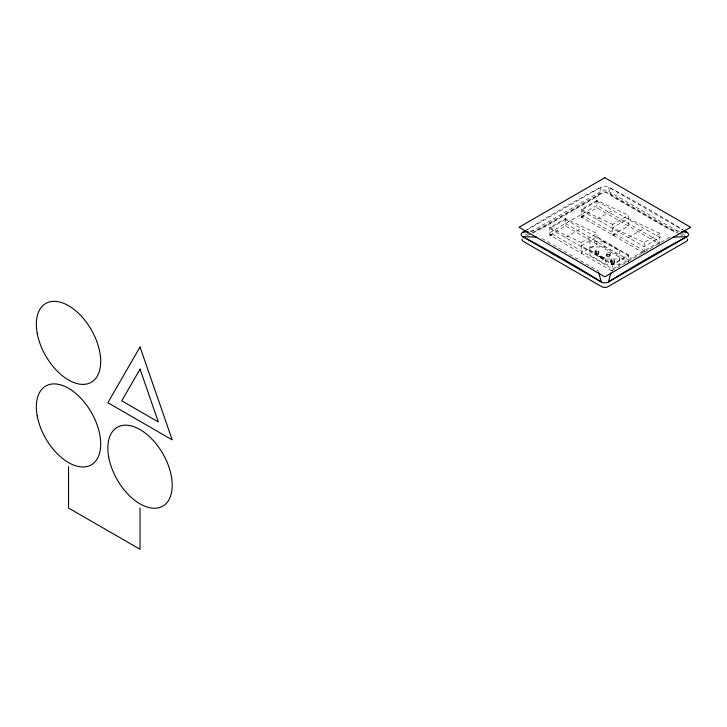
<?xml version="1.0" encoding="UTF-8"?>
<svg xmlns="http://www.w3.org/2000/svg" width="727" height="727" viewBox="0 0 727 727"><rect width="100%" height="100%" fill="white"/><g stroke="black" fill="none" stroke-linecap="round" stroke-linejoin="round"><path stroke-width="0.55" stroke-dasharray="3.63 2.73" d="M603.265 258.576L603.701 258.003L602.719 258.258M526.539 230.195L601.265 187.048A5.053 2.917 0 0 1 608.417 187.048A1209.474 698.293 60 0 1 683.316 230.095M525.103 235.212L529.992 232.386M530.974 231.822L602.429 190.565A3.381 1.954 0 0 1 607.254 190.565L680.663 232.949M527.239 235.63L531.164 233.358M532.146 232.794L601.802 192.573A4.289 2.481 0 0 1 607.872 192.573L679.5 233.93M532.927 233.167L602.429 193.046A3.381 1.954 0 0 1 607.254 193.046L676.755 233.167M611.725 270.871L549.776 235.103L549.776 227.669L565.515 218.591L596.976 233.449L596.976 244.19L581.246 253.269L581.246 242.536L596.976 233.449M644.167 253.269L581.246 216.937L581.246 209.503L596.976 200.425L628.437 215.283L628.437 226.024L612.707 235.103L612.707 224.37L628.437 215.283M549.776 235.103L565.515 226.024L627.456 261.784M581.246 216.937L596.976 207.858L659.898 244.19M550.139 235.312L551.566 234.485M581.6 217.146L583.027 216.319M550.493 235.521L551.92 234.694L551.211 234.276M581.954 217.355L583.39 216.528L582.672 216.11M565.515 237.484L581.246 228.396M596.976 219.318L612.707 210.23M613.061 235.312L614.497 234.485M613.424 235.521L614.851 234.694L614.133 234.276M628.437 237.484L644.167 228.396M600.275 255.831L598.594 256.804L601.038 255.84L599.857 255.586M659.898 233.449L628.437 218.591L612.707 227.669L644.167 242.536L659.898 233.449L659.898 243.118M628.437 254.923L596.976 236.757L581.246 245.835L612.707 264.001L628.437 254.923L628.437 262.356M611.452 270.917L669.731 237.275M530.192 231.222L539.943 229.632L598.23 195.99L601.265 187.048A1209.474 698.293 -60 0 0 526.366 230.095M604.055 241.755L589.897 241.755L589.897 255.159L605.627 264.237L619.786 264.237L619.786 250.833L604.055 241.755L604.055 246.98L619.786 256.068M589.897 246.98L604.055 246.98M589.897 249.924L605.627 259.012L619.786 259.012M679.491 231.222L669.731 229.632L611.452 195.99L608.417 187.048L683.144 230.195M581.246 209.503L612.707 224.37M549.776 227.669L581.246 242.536M681.644 233.512L685.561 235.775M680.481 234.494L682.444 235.63M581.246 214.465L644.167 250.797M582.318 216.319L583.027 216.737M613.779 234.485L614.497 234.894M581.954 216.528L582.672 216.937M613.424 234.694L614.133 235.103M581.6 216.737L582.318 217.146M613.061 234.894L613.779 235.312M565.515 223.543L628.437 259.875M550.848 234.485L551.566 234.894M550.493 234.694L551.211 235.103M550.139 234.894L550.848 235.312M541.888 238.392L598.23 270.917M644.167 242.536L644.167 252.196M614.597 260.148L614.597 262.356M612.707 264.001L612.707 271.435M610.816 260.148L610.816 262.356M610.271 253.569A1.89 1.09 0 0 1 607.436 254.514A1.89 1.09 0 0 1 607.436 252.623A1.89 1.09 0 0 1 610.271 253.569L610.271 255.768A1.89 1.09 0 0 1 607.436 256.713A1.89 1.09 0 0 1 607.436 254.823A1.89 1.09 0 0 1 610.271 255.768M606.491 253.569L606.491 255.768M605.627 259.012L605.627 264.237M598.866 251.069L598.866 253.269M596.976 200.425L596.976 207.858M595.086 251.069L595.086 253.269M565.515 218.591L565.515 226.024M602.719 256.949C599.875 260.166 599.63 254.941 602.719 256.949M600.547 257.403L602.165 256.958L600.547 257.403M604.437 257.803L603.174 259.448L601.202 258.303L604.437 257.803M565.515 219.418L549.776 228.496L612.707 264.828L628.437 255.75L565.515 219.418M596.976 201.252L581.246 210.33L644.167 246.662L659.898 237.584L596.976 201.252M596.976 205.377L549.776 232.631L612.707 268.954L659.898 241.709L596.976 205.377M595.64 254.041A1.89 1.09 0 0 0 598.803 253.55A1.89 1.09 0 0 0 596.485 252.214A1.89 1.09 0 0 0 595.64 254.041M595.64 253.214A1.89 1.09 0 0 0 598.803 252.723A1.89 1.09 0 0 0 596.485 251.388A1.89 1.09 0 0 0 595.64 253.214M595.64 251.842A1.89 1.09 0 0 0 598.803 251.351A1.89 1.09 0 0 0 596.485 250.015A1.89 1.09 0 0 0 595.64 251.842M607.436 255.886A1.89 1.09 0 0 0 610.271 254.941A1.89 1.09 0 0 0 607.436 253.996A1.89 1.09 0 0 0 607.436 255.886M611.371 263.119A1.89 1.09 0 0 0 614.533 262.638A1.89 1.09 0 0 0 612.216 261.302A1.89 1.09 0 0 0 611.371 263.119M611.371 262.302A1.89 1.09 0 0 0 614.533 261.811A1.89 1.09 0 0 0 612.216 260.475A1.89 1.09 0 0 0 611.371 262.302M611.371 260.92A1.89 1.09 0 0 0 614.533 260.43A1.89 1.09 0 0 0 612.216 259.094A1.89 1.09 0 0 0 611.371 260.92"/><path stroke-width="1.09" d="M610.898 272.934L608.417 282.003A5.053 2.917 0 0 1 601.265 282.003A1209.474 698.293 60 0 0 522.604 236.593A5.053 2.917 0 0 1 522.604 232.458A1209.474 698.293 -60 0 1 525.43 230.686M525.557 230.759L522.604 232.458L528.029 231.577M672.984 237.147L687.079 236.593A5.053 2.917 0 0 0 687.079 232.458A1209.474 698.293 60 0 0 684.252 230.686M536.699 237.147L522.604 236.593L601.265 282.003L598.503 271.925M681.653 231.577L687.079 232.458L684.125 230.759M140.038 508L140.038 549.285L68.529 508L68.529 466.716M522.204 239.001A4.289 2.481 0 0 0 523.313 241.4L601.802 286.72A4.289 2.481 0 0 0 607.872 286.72L686.37 241.4A4.289 2.481 0 0 0 687.478 239.001M140.038 346.979L107.86 402.722L172.217 439.871L140.038 346.979M140.038 369.143L121.745 400.822L158.332 421.951L140.038 369.143M604.837 177.715L519.033 227.26L604.837 276.805L690.65 227.26L604.837 177.715M687.079 236.593L608.417 282.003A1209.474 698.293 -60 0 1 687.079 236.593M108.705 457.11A45.51 26.272 60 0 0 162.066 506.519A45.51 26.272 60 0 0 149.335 436.509A45.51 26.272 60 0 0 108.705 457.11M37.204 415.826A45.51 26.272 60 0 0 90.557 465.235A45.51 26.272 60 0 0 77.825 395.224A45.51 26.272 60 0 0 37.204 415.826M37.204 333.257A45.51 26.272 60 0 0 90.557 382.656A45.51 26.272 60 0 0 77.825 312.655A45.51 26.272 60 0 0 37.204 333.257"/></g></svg>
